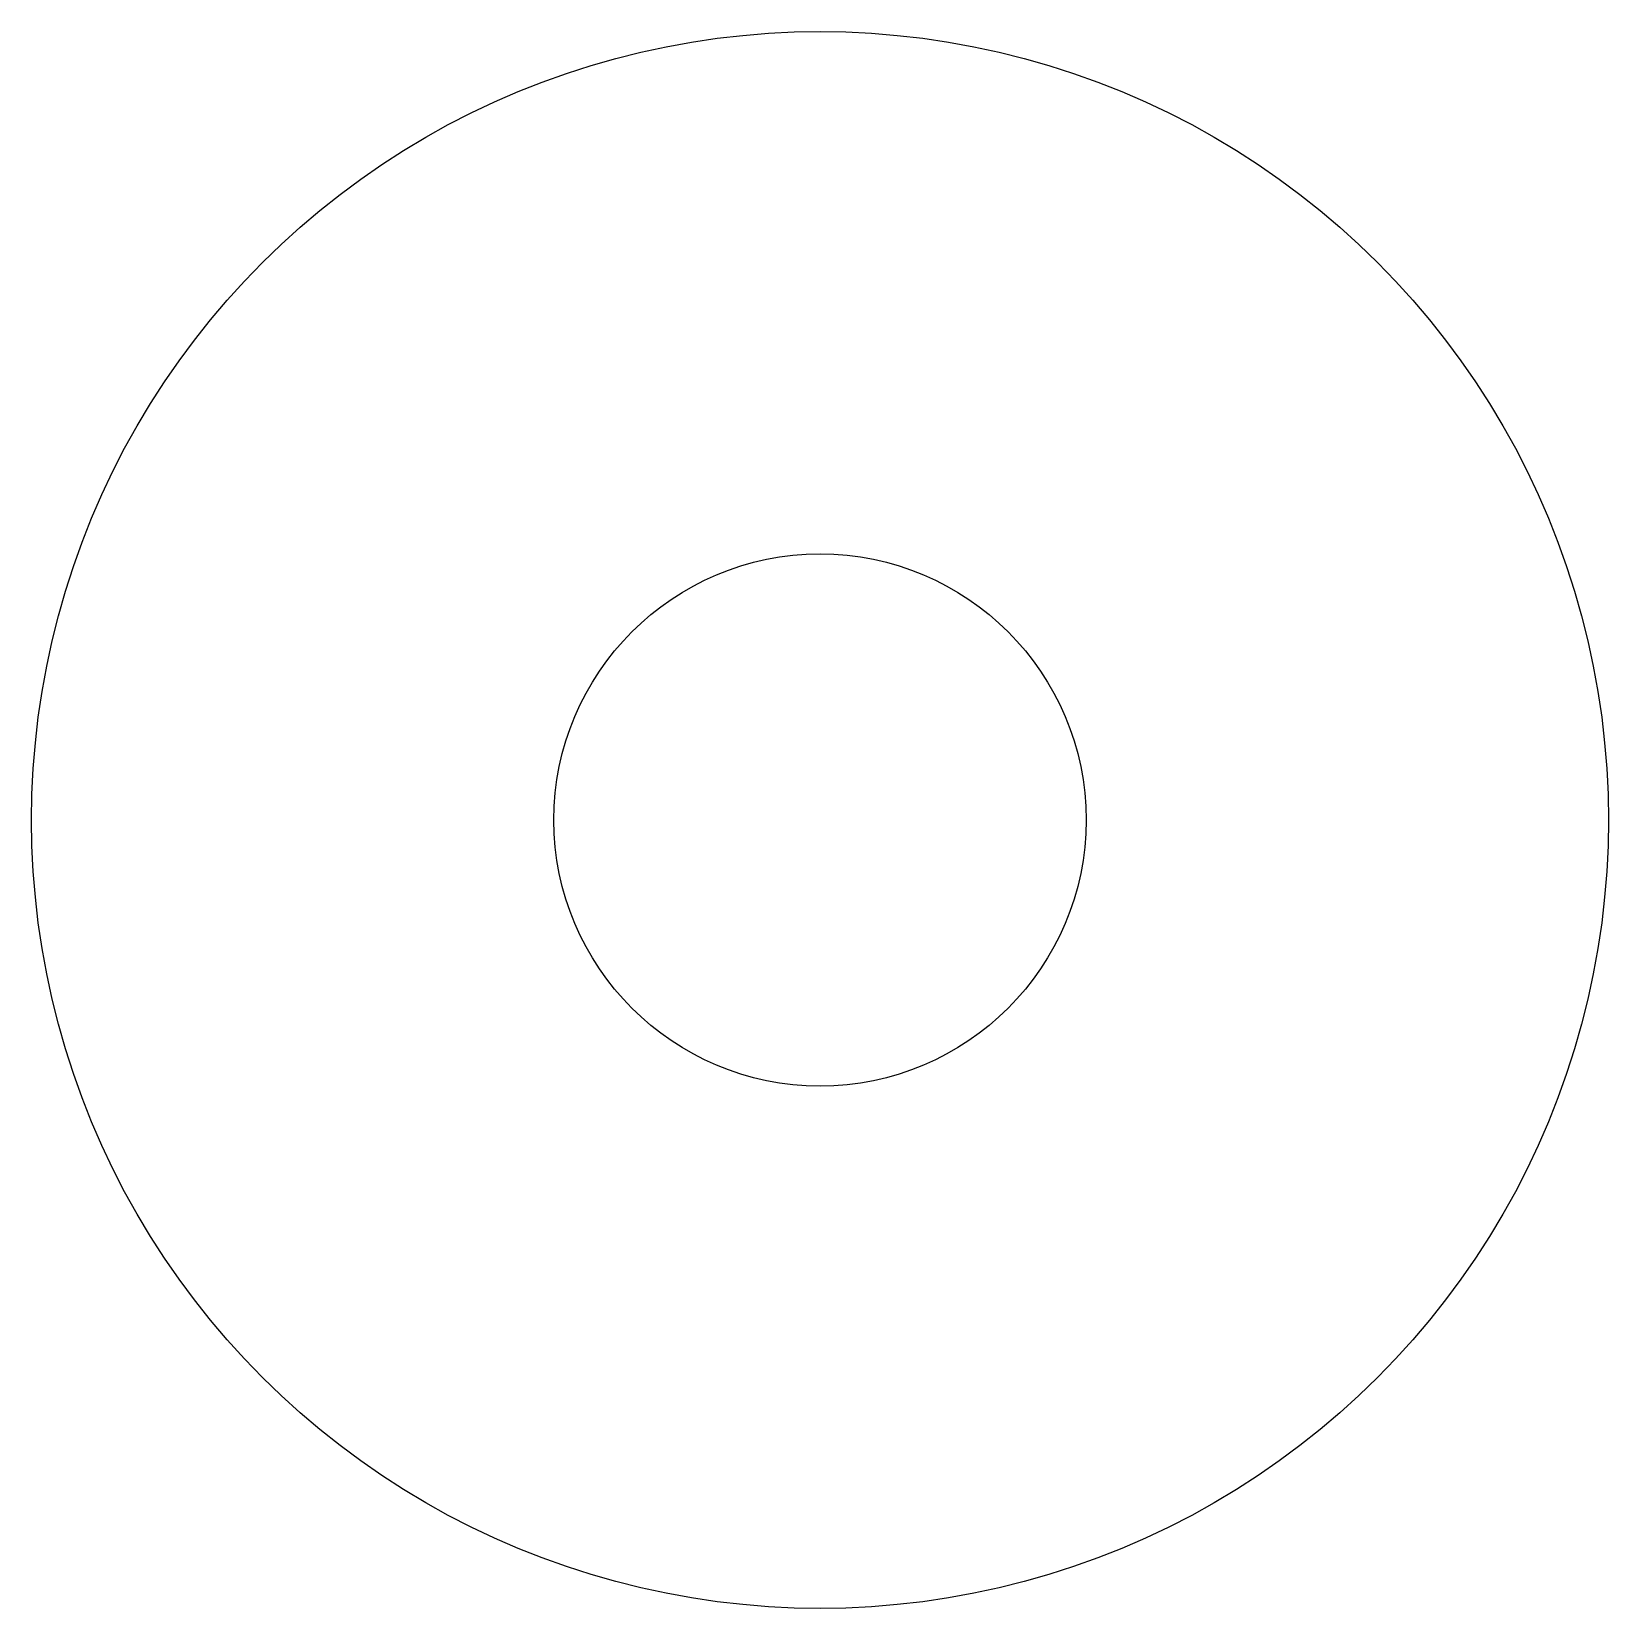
# Model space of a CAD drawing. Header units: millimetres. Extents: x 0 to 8, y 0 to 8.
import ezdxf

# ---------------------------------------------------------------- set-up
doc = ezdxf.new("R2010")
doc.units = ezdxf.units.MM
doc.layers.add('CUT', color=1, linetype='Continuous')

msp = doc.modelspace()

# ---------------------------------------------------------------- linework, layer by layer
at = {"layer": 'CUT'}
msp.add_lwpolyline([(8, 4), (7.9979, 3.8691), (7.9914, 3.7384), (7.9807, 3.6079), (7.9658, 3.4779), (7.9466, 3.3484), (7.9231, 3.2196), (7.8955, 3.0917), (7.8637, 2.9647), (7.8278, 2.8389), (7.7877, 2.7142), (7.7436, 2.591), (7.6955, 2.4693), (7.6435, 2.3492), (7.5875, 2.2308), (7.5277, 2.1144), (7.4641, 2), (7.3968, 1.8877), (7.3259, 1.7777), (7.2514, 1.6701), (7.1734, 1.565), (7.092, 1.4624), (7.0074, 1.3626), (6.9195, 1.2656), (6.8284, 1.1716), (6.7344, 1.0805), (6.6374, 0.9926), (6.5376, 0.908), (6.435, 0.8266), (6.3299, 0.7486), (6.2223, 0.6741), (6.1123, 0.6032), (6, 0.5359), (5.8856, 0.4723), (5.7692, 0.4125), (5.6508, 0.3565), (5.5307, 0.3045), (5.409, 0.2564), (5.2858, 0.2123), (5.1611, 0.1722), (5.0353, 0.1363), (4.9083, 0.1045), (4.7804, 0.0769), (4.6516, 0.0534), (4.5221, 0.0342), (4.3921, 0.0193), (4.2616, 0.0086), (4.1309, 0.0021), (4, 0), (3.8691, 0.0021), (3.7384, 0.0086), (3.6079, 0.0193), (3.4779, 0.0342), (3.3484, 0.0534), (3.2196, 0.0769), (3.0917, 0.1045), (2.9647, 0.1363), (2.8389, 0.1722), (2.7142, 0.2123), (2.591, 0.2564), (2.4693, 0.3045), (2.3492, 0.3565), (2.2308, 0.4125), (2.1144, 0.4723), (2, 0.5359), (1.8877, 0.6032), (1.7777, 0.6741), (1.6701, 0.7486), (1.565, 0.8266), (1.4624, 0.908), (1.3626, 0.9926), (1.2656, 1.0805), (1.1716, 1.1716), (1.0805, 1.2656), (0.9926, 1.3626), (0.908, 1.4624), (0.8266, 1.565), (0.7486, 1.6701), (0.6741, 1.7777), (0.6032, 1.8877), (0.5359, 2), (0.4723, 2.1144), (0.4125, 2.2308), (0.3565, 2.3492), (0.3045, 2.4693), (0.2564, 2.591), (0.2123, 2.7142), (0.1722, 2.8389), (0.1363, 2.9647), (0.1045, 3.0917), (0.0769, 3.2196), (0.0534, 3.3484), (0.0342, 3.4779), (0.0193, 3.6079), (0.0086, 3.7384), (0.0021, 3.8691), (0, 4), (0.0021, 4.1309), (0.0086, 4.2616), (0.0193, 4.3921), (0.0342, 4.5221), (0.0534, 4.6516), (0.0769, 4.7804), (0.1045, 4.9083), (0.1363, 5.0353), (0.1722, 5.1611), (0.2123, 5.2858), (0.2564, 5.409), (0.3045, 5.5307), (0.3565, 5.6508), (0.4125, 5.7692), (0.4723, 5.8856), (0.5359, 6), (0.6032, 6.1123), (0.6741, 6.2223), (0.7486, 6.3299), (0.8266, 6.435), (0.908, 6.5376), (0.9926, 6.6374), (1.0805, 6.7344), (1.1716, 6.8284), (1.2656, 6.9195), (1.3626, 7.0074), (1.4624, 7.092), (1.565, 7.1734), (1.6701, 7.2514), (1.7777, 7.3259), (1.8877, 7.3968), (2, 7.4641), (2.1144, 7.5277), (2.2308, 7.5875), (2.3492, 7.6435), (2.4693, 7.6955), (2.591, 7.7436), (2.7142, 7.7877), (2.8389, 7.8278), (2.9647, 7.8637), (3.0917, 7.8955), (3.2196, 7.9231), (3.3484, 7.9466), (3.4779, 7.9658), (3.6079, 7.9807), (3.7384, 7.9914), (3.8691, 7.9979), (4, 8), (4.1309, 7.9979), (4.2616, 7.9914), (4.3921, 7.9807), (4.5221, 7.9658), (4.6516, 7.9466), (4.7804, 7.9231), (4.9083, 7.8955), (5.0353, 7.8637), (5.1611, 7.8278), (5.2858, 7.7877), (5.409, 7.7436), (5.5307, 7.6955), (5.6508, 7.6435), (5.7692, 7.5875), (5.8856, 7.5277), (6, 7.4641), (6.1123, 7.3968), (6.2223, 7.3259), (6.3299, 7.2514), (6.435, 7.1734), (6.5376, 7.092), (6.6374, 7.0074), (6.7344, 6.9195), (6.8284, 6.8284), (6.9195, 6.7344), (7.0074, 6.6374), (7.092, 6.5376), (7.1734, 6.435), (7.2514, 6.3299), (7.3259, 6.2223), (7.3968, 6.1123), (7.4641, 6), (7.5277, 5.8856), (7.5875, 5.7692), (7.6435, 5.6508), (7.6955, 5.5307), (7.7436, 5.409), (7.7877, 5.2858), (7.8278, 5.1611), (7.8637, 5.0353), (7.8955, 4.9083), (7.9231, 4.7804), (7.9466, 4.6516), (7.9658, 4.5221), (7.9807, 4.3921), (7.9914, 4.2616), (7.9979, 4.1309)], close=True, dxfattribs=at)
msp.add_circle((4, 4), 1.35, dxfattribs=at)

doc.saveas('drawing.dxf')
